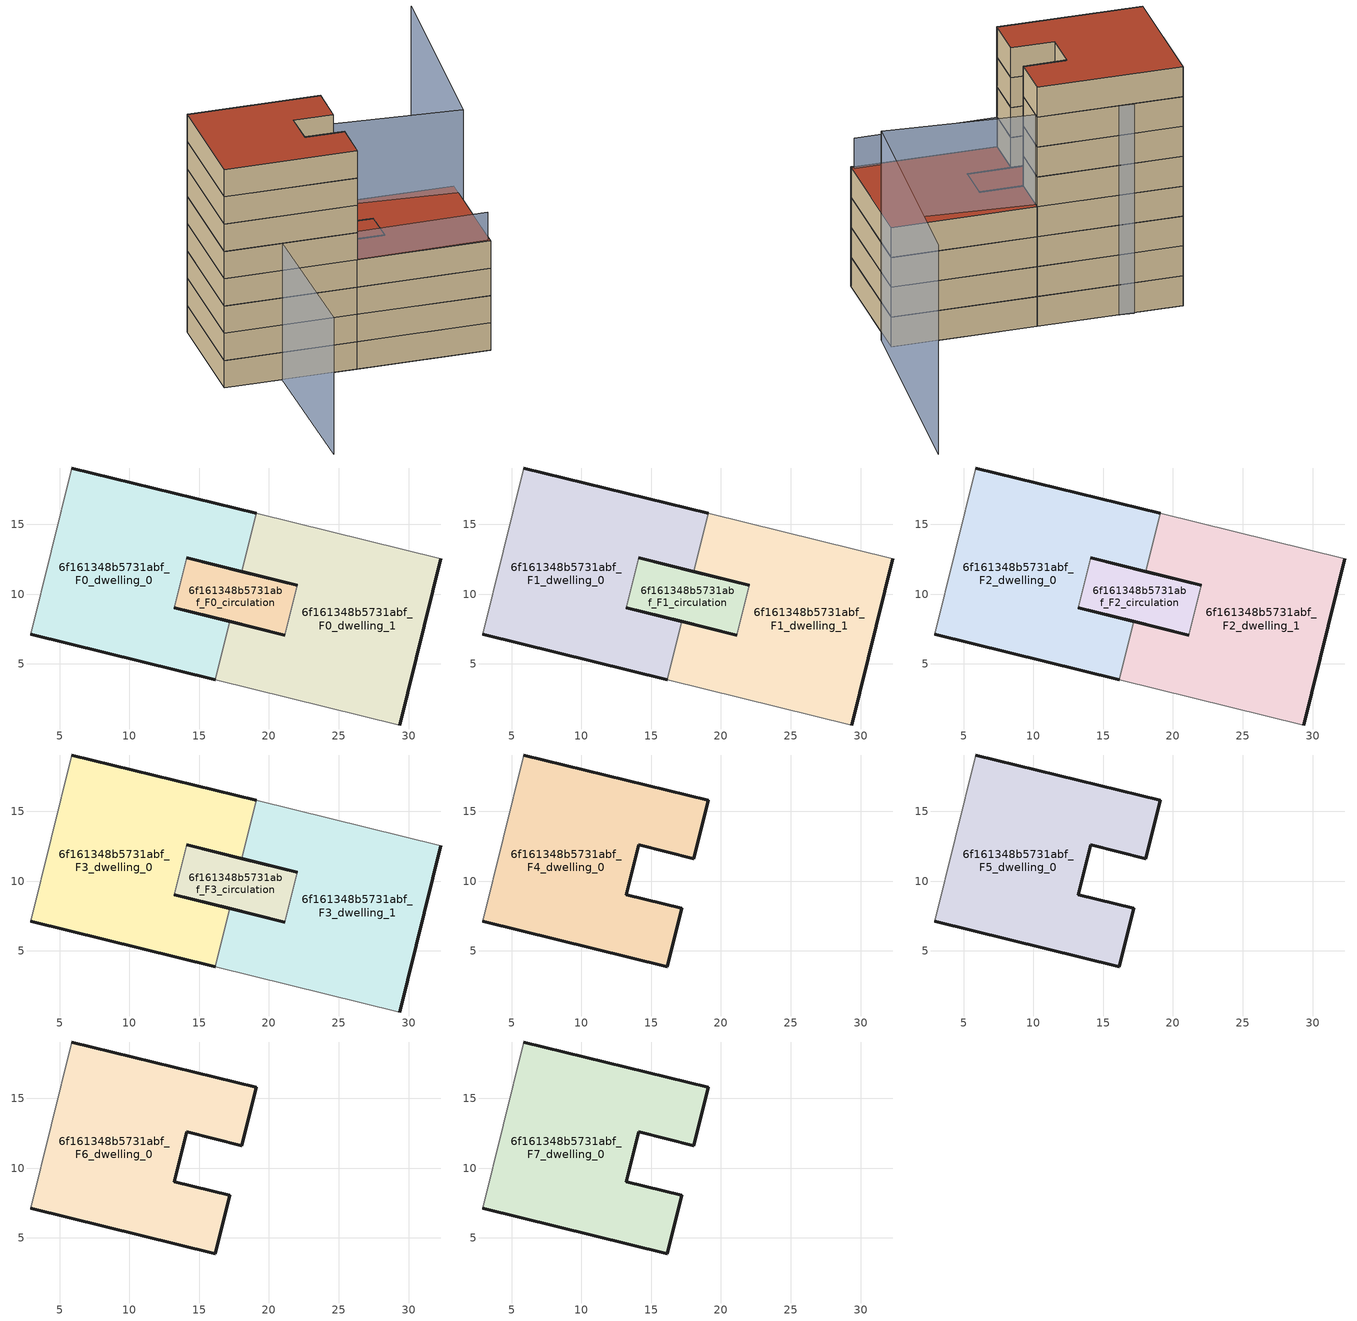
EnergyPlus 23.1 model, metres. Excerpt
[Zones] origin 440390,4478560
6f161348b5731abf_F0_dwelling_0
 floor ground (EU_floor_Construction): 16.15,3.88 17.18,8.05 13.22,9.02 14.1,12.6 18.06,11.62 19.09,15.79 5.87,19.04 2.94,7.13 z0
 wall outside (EU_wall_Construction): 5.87,19.04 19.09,15.79 / 18.06,11.62 14.1,12.6 / 13.22,9.02 17.18,8.05 / 16.15,3.88 2.94,7.13 z0:3
 wall to 6f161348b5731abf_F0_dwelling_1 (EU_wall_Construction): 19.09,15.79 18.06,11.62 / 17.18,8.05 16.15,3.88 z0:3
 wall to 6f161348b5731abf_F0_circulation (EU_wall_Construction): 14.1,12.6 13.22,9.02 z0:3
 wall adiabatic (EU_wall_Construction): 2.94,7.13 5.87,19.04 z0:3
6f161348b5731abf_F0_dwelling_1
 floor ground (EU_floor_Construction): 29.36,0.63 32.29,12.54 19.09,15.79 18.06,11.62 22.02,10.65 21.14,7.07 17.18,8.05 16.15,3.88 z0
 wall outside (EU_wall_Construction): 17.18,8.05 21.14,7.07 / 22.02,10.65 18.06,11.62 / 32.29,12.54 29.36,0.63 z0:3
 wall to 6f161348b5731abf_F0_circulation (EU_wall_Construction): 21.14,7.07 22.02,10.65 z0:3
 wall adiabatic (EU_wall_Construction): 19.09,15.79 32.29,12.54 / 29.36,0.63 16.15,3.88 z0:3
6f161348b5731abf_F0_circulation
 floor ground (EU_floor_Construction): 21.14,7.07 22.02,10.65 14.1,12.6 13.22,9.02 z0
 wall outside (EU_wall_Construction): 14.1,12.6 22.02,10.65 / 21.14,7.07 13.22,9.02 z0:3
6f161348b5731abf_F1_dwelling_0
 floor to 6f161348b5731abf_F0_dwelling_0 (EU_floor_Construction): 16.15,3.88 17.18,8.05 13.22,9.02 14.1,12.6 18.06,11.62 19.09,15.79 5.87,19.04 2.94,7.13 z3
 wall outside (EU_wall_Construction): 5.87,19.04 19.09,15.79 / 18.06,11.62 14.1,12.6 / 13.22,9.02 17.18,8.05 / 16.15,3.88 2.94,7.13 z3:6
 wall to 6f161348b5731abf_F1_dwelling_1 (EU_wall_Construction): 19.09,15.79 18.06,11.62 / 17.18,8.05 16.15,3.88 z3:6
 wall to 6f161348b5731abf_F1_circulation (EU_wall_Construction): 14.1,12.6 13.22,9.02 z3:6
 wall adiabatic (EU_wall_Construction): 2.94,7.13 5.87,19.04 z3:6
6f161348b5731abf_F1_dwelling_1
 floor to 6f161348b5731abf_F0_dwelling_1 (EU_floor_Construction): 29.36,0.63 32.29,12.54 19.09,15.79 18.06,11.62 22.02,10.65 21.14,7.07 17.18,8.05 16.15,3.88 z3
 wall outside (EU_wall_Construction): 17.18,8.05 21.14,7.07 / 22.02,10.65 18.06,11.62 / 32.29,12.54 29.36,0.63 z3:6
 wall to 6f161348b5731abf_F1_circulation (EU_wall_Construction): 21.14,7.07 22.02,10.65 z3:6
 wall adiabatic (EU_wall_Construction): 19.09,15.79 32.29,12.54 / 29.36,0.63 16.15,3.88 z3:6
6f161348b5731abf_F1_circulation
 floor to 6f161348b5731abf_F0_circulation (EU_floor_Construction): 21.14,7.07 22.02,10.65 14.1,12.6 13.22,9.02 z3
 wall outside (EU_wall_Construction): 14.1,12.6 22.02,10.65 / 21.14,7.07 13.22,9.02 z3:6
6f161348b5731abf_F2_dwelling_0
 floor to 6f161348b5731abf_F1_dwelling_0 (EU_floor_Construction): 16.15,3.88 17.18,8.05 13.22,9.02 14.1,12.6 18.06,11.62 19.09,15.79 5.87,19.04 2.94,7.13 z6
 wall outside (EU_wall_Construction): 5.87,19.04 19.09,15.79 / 18.06,11.62 14.1,12.6 / 13.22,9.02 17.18,8.05 / 16.15,3.88 2.94,7.13 z6:9
 wall to 6f161348b5731abf_F2_dwelling_1 (EU_wall_Construction): 19.09,15.79 18.06,11.62 / 17.18,8.05 16.15,3.88 z6:9
 wall to 6f161348b5731abf_F2_circulation (EU_wall_Construction): 14.1,12.6 13.22,9.02 z6:9
 wall adiabatic (EU_wall_Construction): 2.94,7.13 5.87,19.04 z6:9
6f161348b5731abf_F2_dwelling_1
 floor to 6f161348b5731abf_F1_dwelling_1 (EU_floor_Construction): 29.36,0.63 32.29,12.54 19.09,15.79 18.06,11.62 22.02,10.65 21.14,7.07 17.18,8.05 16.15,3.88 z6
 wall outside (EU_wall_Construction): 17.18,8.05 21.14,7.07 / 22.02,10.65 18.06,11.62 / 32.29,12.54 29.36,0.63 z6:9
 wall to 6f161348b5731abf_F2_circulation (EU_wall_Construction): 21.14,7.07 22.02,10.65 z6:9
 wall adiabatic (EU_wall_Construction): 19.09,15.79 32.29,12.54 / 29.36,0.63 16.15,3.88 z6:9
6f161348b5731abf_F2_circulation
 floor to 6f161348b5731abf_F1_circulation (EU_floor_Construction): 21.14,7.07 22.02,10.65 14.1,12.6 13.22,9.02 z6
 wall outside (EU_wall_Construction): 14.1,12.6 22.02,10.65 / 21.14,7.07 13.22,9.02 z6:9
6f161348b5731abf_F3_dwelling_0
 floor to 6f161348b5731abf_F2_dwelling_0 (EU_floor_Construction): 16.15,3.88 17.18,8.05 13.22,9.02 14.1,12.6 18.06,11.62 19.09,15.79 5.87,19.04 2.94,7.13 z9
 wall outside (EU_wall_Construction): 5.87,19.04 19.09,15.79 / 18.06,11.62 14.1,12.6 / 13.22,9.02 17.18,8.05 / 16.15,3.88 2.94,7.13 z9:12
 wall to 6f161348b5731abf_F3_dwelling_1 (EU_wall_Construction): 19.09,15.79 18.06,11.62 / 17.18,8.05 16.15,3.88 z9:12
 wall to 6f161348b5731abf_F3_circulation (EU_wall_Construction): 14.1,12.6 13.22,9.02 z9:12
 wall adiabatic (EU_wall_Construction): 2.94,7.13 5.87,19.04 z9:12
6f161348b5731abf_F3_dwelling_1
 floor to 6f161348b5731abf_F2_dwelling_1 (EU_floor_Construction): 29.36,0.63 32.29,12.54 19.09,15.79 18.06,11.62 22.02,10.65 21.14,7.07 17.18,8.05 16.15,3.88 z9
 wall outside (EU_wall_Construction): 17.18,8.05 21.14,7.07 / 22.02,10.65 18.06,11.62 / 32.29,12.54 29.36,0.63 z9:12
 wall to 6f161348b5731abf_F3_circulation (EU_wall_Construction): 21.14,7.07 22.02,10.65 z9:12
 wall adiabatic (EU_wall_Construction): 19.09,15.79 32.29,12.54 / 29.36,0.63 16.15,3.88 z9:12
 roof outside (EU_roof_Construction): 32.29,12.54 29.36,0.63 16.15,3.88 17.18,8.05 21.14,7.07 22.02,10.65 18.06,11.62 19.09,15.79 z12
6f161348b5731abf_F3_circulation
 floor to 6f161348b5731abf_F2_circulation (EU_floor_Construction): 21.14,7.07 22.02,10.65 14.1,12.6 13.22,9.02 z9
 wall outside (EU_wall_Construction): 14.1,12.6 22.02,10.65 / 21.14,7.07 13.22,9.02 z9:12
 roof outside (EU_roof_Construction): 22.02,10.65 21.14,7.07 13.22,9.02 14.1,12.6 z12
6f161348b5731abf_F4_dwelling_0
 floor to 6f161348b5731abf_F3_dwelling_0 (EU_floor_Construction): 16.15,3.88 17.18,8.05 13.22,9.02 14.1,12.6 18.06,11.62 19.09,15.79 5.87,19.04 2.94,7.13 z12
 wall outside (EU_wall_Construction): 5.87,19.04 19.09,15.79 18.06,11.62 14.1,12.6 13.22,9.02 17.18,8.05 16.15,3.88 2.94,7.13 z12:15
 wall adiabatic (EU_wall_Construction): 2.94,7.13 5.87,19.04 z12:15
6f161348b5731abf_F5_dwelling_0
 floor to 6f161348b5731abf_F4_dwelling_0 (EU_floor_Construction): 16.15,3.88 17.18,8.05 13.22,9.02 14.1,12.6 18.06,11.62 19.09,15.79 5.87,19.04 2.94,7.13 z15
 wall outside (EU_wall_Construction): 5.87,19.04 19.09,15.79 18.06,11.62 14.1,12.6 13.22,9.02 17.18,8.05 16.15,3.88 2.94,7.13 z15:18
 wall adiabatic (EU_wall_Construction): 2.94,7.13 5.87,19.04 z15:18
6f161348b5731abf_F6_dwelling_0
 floor to 6f161348b5731abf_F5_dwelling_0 (EU_floor_Construction): 16.15,3.88 17.18,8.05 13.22,9.02 14.1,12.6 18.06,11.62 19.09,15.79 5.87,19.04 2.94,7.13 z18
 wall outside (EU_wall_Construction): 5.87,19.04 19.09,15.79 18.06,11.62 14.1,12.6 13.22,9.02 17.18,8.05 16.15,3.88 2.94,7.13 z18:21
 wall adiabatic (EU_wall_Construction): 2.94,7.13 5.87,19.04 z18:21
6f161348b5731abf_F7_dwelling_0
 floor to 6f161348b5731abf_F6_dwelling_0 (EU_floor_Construction): 16.15,3.88 17.18,8.05 13.22,9.02 14.1,12.6 18.06,11.62 19.09,15.79 5.87,19.04 2.94,7.13 z21
 wall outside (EU_wall_Construction): 5.87,19.04 19.09,15.79 18.06,11.62 14.1,12.6 13.22,9.02 17.18,8.05 16.15,3.88 2.94,7.13 z21:24
 wall adiabatic (EU_wall_Construction): 2.94,7.13 5.87,19.04 z21:24
 roof outside (EU_roof_Construction): 19.09,15.79 18.06,11.62 14.1,12.6 13.22,9.02 17.18,8.05 16.15,3.88 2.94,7.13 5.87,19.04 z24
shading: 4.95,-10.34 8.72,5.79 / 8.72,5.79 29.24,1.01 z0:15; 39.32,32.39 32.39,10.93 / 32.39,10.93 10.35,18.04 z0:21
[Building]
EU S2 Campaign: North Axis=0; Terrain=City; Solar Distribution=FullExterior
[Site:Location]
Madrid: Latitude=40.5; Longitude=-3.5; Time Zone=1; Elevation=609
[SizingPeriod:WeatherFileDays]
AnnualSizingPeriod: Begin Month=1; Begin Day of Month=1; End Month=12; End Day of Month=31; Day of Week for Start Day=Monday; Use Weather File Daylight Saving Period=No; Use Weather File Rain and Snow Indicators=No
[MATERIAL]
EU_InternalMass_Material: Roughness=MediumRough; Thickness=0.1; Conductivity=1; Density=1800; Specific Heat=900; Thermal Absorptance=0.9; Solar Absorptance=0.7; Visible Absorptance=0.7
[MATERIAL:NOMASS] Roughness=MediumRough; Thermal Absorptance=0.9; Solar Absorptance=0.7; Visible Absorptance=0.7
Name | Thermal Resistance
EU_wall_NoMass | 0.609216
EU_roof_NoMass | 0.513268
EU_floor_NoMass | 0.568163
[CONSTRUCTION]
EU_wall_Construction: EU_wall_NoMass
EU_roof_Construction: EU_roof_NoMass
EU_floor_Construction: EU_floor_NoMass
EU_InternalMass_Construction: EU_InternalMass_Material
[ZONE] Type=1; Multiplier=1; Ceiling Height=autocalculate; Floor Area=autocalculate; Part of Total Floor Area=Yes
Name | Volume
6f161348b5731abf_F0_dwelling_0; 6f161348b5731abf_F1_dwelling_0; 6f161348b5731abf_F2_dwelling_0; 6f161348b5731abf_F3_dwelling_0; 6f161348b5731abf_F4_dwelling_0; 6f161348b5731abf_F5_dwelling_0; 6f161348b5731abf_F6_dwelling_0; 6f161348b5731abf_F7_dwelling_0 | 455.68
6f161348b5731abf_F0_dwelling_1; 6f161348b5731abf_F1_dwelling_1; 6f161348b5731abf_F2_dwelling_1; 6f161348b5731abf_F3_dwelling_1 | 455.667
6f161348b5731abf_F0_circulation; 6f161348b5731abf_F1_circulation; 6f161348b5731abf_F2_circulation; 6f161348b5731abf_F3_circulation | 90.1351
[INTERNALMASS] Construction=EU_InternalMass_Construction
Name | Zone or ZoneList | Surface Area
6f161348b5731abf_F0_dwelling_0_EU_InternalMass | 6f161348b5731abf_F0_dwelling_0 | 151.891
6f161348b5731abf_F0_dwelling_1_EU_InternalMass | 6f161348b5731abf_F0_dwelling_1 | 151.891
6f161348b5731abf_F1_dwelling_0_EU_InternalMass | 6f161348b5731abf_F1_dwelling_0 | 151.891
6f161348b5731abf_F1_dwelling_1_EU_InternalMass | 6f161348b5731abf_F1_dwelling_1 | 151.891
6f161348b5731abf_F2_dwelling_0_EU_InternalMass | 6f161348b5731abf_F2_dwelling_0 | 151.891
6f161348b5731abf_F2_dwelling_1_EU_InternalMass | 6f161348b5731abf_F2_dwelling_1 | 151.891
6f161348b5731abf_F3_dwelling_0_EU_InternalMass | 6f161348b5731abf_F3_dwelling_0 | 151.891
6f161348b5731abf_F3_dwelling_1_EU_InternalMass | 6f161348b5731abf_F3_dwelling_1 | 151.891
6f161348b5731abf_F4_dwelling_0_EU_InternalMass | 6f161348b5731abf_F4_dwelling_0 | 332.38
6f161348b5731abf_F5_dwelling_0_EU_InternalMass | 6f161348b5731abf_F5_dwelling_0 | 332.38
6f161348b5731abf_F6_dwelling_0_EU_InternalMass | 6f161348b5731abf_F6_dwelling_0 | 332.38
6f161348b5731abf_F7_dwelling_0_EU_InternalMass | 6f161348b5731abf_F7_dwelling_0 | 332.38
[OTHEREQUIPMENT] Fuel Type=Electricity; Design Level Calculation Method=Watts/Area; Power per Zone Floor Area=1; Fraction Latent=0; Fraction Radiant=0; Fraction Lost=0; Carbon Dioxide Generation Rate=0; EndUse Subcategory=EU_Step8_InternalGains
Name | Zone or ZoneList or Space or SpaceList | Schedule
EU_Step8_InternalGain_6f161348b5731abf_F0_dwelling_0_f000 | 6f161348b5731abf_F0_dwelling_0 | EU_Step8_GainSchedule_6f161348b5731abf_F0_dwelling_0_f000
EU_Step8_InternalGain_6f161348b5731abf_F0_dwelling_1_f000 | 6f161348b5731abf_F0_dwelling_1 | EU_Step8_GainSchedule_6f161348b5731abf_F0_dwelling_1_f000
EU_Step8_InternalGain_6f161348b5731abf_F1_dwelling_0_f000 | 6f161348b5731abf_F1_dwelling_0 | EU_Step8_GainSchedule_6f161348b5731abf_F1_dwelling_0_f000
EU_Step8_InternalGain_6f161348b5731abf_F1_dwelling_1_f000 | 6f161348b5731abf_F1_dwelling_1 | EU_Step8_GainSchedule_6f161348b5731abf_F1_dwelling_1_f000
EU_Step8_InternalGain_6f161348b5731abf_F2_dwelling_0_f000 | 6f161348b5731abf_F2_dwelling_0 | EU_Step8_GainSchedule_6f161348b5731abf_F2_dwelling_0_f000
EU_Step8_InternalGain_6f161348b5731abf_F2_dwelling_1_f000 | 6f161348b5731abf_F2_dwelling_1 | EU_Step8_GainSchedule_6f161348b5731abf_F2_dwelling_1_f000
EU_Step8_InternalGain_6f161348b5731abf_F3_dwelling_0_f000 | 6f161348b5731abf_F3_dwelling_0 | EU_Step8_GainSchedule_6f161348b5731abf_F3_dwelling_0_f000
EU_Step8_InternalGain_6f161348b5731abf_F3_dwelling_1_f000 | 6f161348b5731abf_F3_dwelling_1 | EU_Step8_GainSchedule_6f161348b5731abf_F3_dwelling_1_f000
EU_Step8_InternalGain_6f161348b5731abf_F4_dwelling_0_f000 | 6f161348b5731abf_F4_dwelling_0 | EU_Step8_GainSchedule_6f161348b5731abf_F4_dwelling_0_f000
EU_Step8_InternalGain_6f161348b5731abf_F5_dwelling_0_f000 | 6f161348b5731abf_F5_dwelling_0 | EU_Step8_GainSchedule_6f161348b5731abf_F5_dwelling_0_f000
EU_Step8_InternalGain_6f161348b5731abf_F6_dwelling_0_f000 | 6f161348b5731abf_F6_dwelling_0 | EU_Step8_GainSchedule_6f161348b5731abf_F6_dwelling_0_f000
EU_Step8_InternalGain_6f161348b5731abf_F7_dwelling_0_f000 | 6f161348b5731abf_F7_dwelling_0 | EU_Step8_GainSchedule_6f161348b5731abf_F7_dwelling_0_f000
[ZONEINFILTRATION:DESIGNFLOWRATE] Schedule=EU_AlwaysOn; Design Flow Rate Calculation Method=Flow/Area; Flow Rate per Floor Area=0.0005; Constant Term Coefficient=1; Temperature Term Coefficient=0; Velocity Term Coefficient=0; Velocity Squared Term Coefficient=0
Name | Zone or ZoneList or Space or SpaceList
EU_Circulation_Infiltration_6f161348b5731abf_F0_circulation | 6f161348b5731abf_F0_circulation
EU_Circulation_Infiltration_6f161348b5731abf_F1_circulation | 6f161348b5731abf_F1_circulation
EU_Circulation_Infiltration_6f161348b5731abf_F2_circulation | 6f161348b5731abf_F2_circulation
EU_Circulation_Infiltration_6f161348b5731abf_F3_circulation | 6f161348b5731abf_F3_circulation
[ZONEVENTILATION:DESIGNFLOWRATE] Schedule=EU_AlwaysOn; Design Flow Rate Calculation Method=AirChanges/Hour; Air Changes per Hour=0.752966; Ventilation Type=Natural; Fan Pressure Rise=0; Fan Total Efficiency=1; Constant Term Coefficient=1; Temperature Term Coefficient=0; Velocity Term Coefficient=0; Velocity Squared Term Coefficient=0; Minimum Indoor Temperature=-100; Maximum Indoor Temperature=100; Delta Temperature=-100; Minimum Outdoor Temperature=-100; Maximum Outdoor Temperature=100; Maximum Wind Speed=40
Name | Zone or ZoneList or Space or SpaceList
EU_ConstantAir_6f161348b5731abf_F0_dwelling_0 | 6f161348b5731abf_F0_dwelling_0
EU_ConstantAir_6f161348b5731abf_F0_dwelling_1 | 6f161348b5731abf_F0_dwelling_1
EU_ConstantAir_6f161348b5731abf_F1_dwelling_0 | 6f161348b5731abf_F1_dwelling_0
EU_ConstantAir_6f161348b5731abf_F1_dwelling_1 | 6f161348b5731abf_F1_dwelling_1
EU_ConstantAir_6f161348b5731abf_F2_dwelling_0 | 6f161348b5731abf_F2_dwelling_0
EU_ConstantAir_6f161348b5731abf_F2_dwelling_1 | 6f161348b5731abf_F2_dwelling_1
EU_ConstantAir_6f161348b5731abf_F3_dwelling_0 | 6f161348b5731abf_F3_dwelling_0
EU_ConstantAir_6f161348b5731abf_F3_dwelling_1 | 6f161348b5731abf_F3_dwelling_1
EU_ConstantAir_6f161348b5731abf_F4_dwelling_0 | 6f161348b5731abf_F4_dwelling_0
EU_ConstantAir_6f161348b5731abf_F5_dwelling_0 | 6f161348b5731abf_F5_dwelling_0
EU_ConstantAir_6f161348b5731abf_F6_dwelling_0 | 6f161348b5731abf_F6_dwelling_0
EU_ConstantAir_6f161348b5731abf_F7_dwelling_0 | 6f161348b5731abf_F7_dwelling_0
[HVACTEMPLATE:THERMOSTAT] Constant Heating Setpoint=20; Constant Cooling Setpoint=50
EU_HeatOnly_6f161348b5731abf_F0_dwelling_0; EU_HeatOnly_6f161348b5731abf_F0_dwelling_1; EU_HeatOnly_6f161348b5731abf_F1_dwelling_0; EU_HeatOnly_6f161348b5731abf_F1_dwelling_1; EU_HeatOnly_6f161348b5731abf_F2_dwelling_0; EU_HeatOnly_6f161348b5731abf_F2_dwelling_1; EU_HeatOnly_6f161348b5731abf_F3_dwelling_0; EU_HeatOnly_6f161348b5731abf_F3_dwelling_1; EU_HeatOnly_6f161348b5731abf_F4_dwelling_0; EU_HeatOnly_6f161348b5731abf_F5_dwelling_0; EU_HeatOnly_6f161348b5731abf_F6_dwelling_0; EU_HeatOnly_6f161348b5731abf_F7_dwelling_0
[HVACTEMPLATE:ZONE:IDEALLOADSAIRSYSTEM] System Availability Schedule=EU_AlwaysOn; Maximum Heating Supply Air Temperature=50; Minimum Cooling Supply Air Temperature=13; Maximum Heating Supply Air Humidity Ratio=0.0156; Minimum Cooling Supply Air Humidity Ratio=0.0077; Heating Limit=NoLimit; Cooling Limit=NoLimit; Heating Availability Schedule=EU_AlwaysOn; Cooling Availability Schedule=EU_CoolingOff; Dehumidification Control Type=ConstantSensibleHeatRatio; Cooling Sensible Heat Ratio=0.7; Dehumidification Setpoint=60; Humidification Control Type=None; Humidification Setpoint=30; Outdoor Air Method=None; Outdoor Air Flow Rate per Person=0.00944; Outdoor Air Flow Rate per Zone Floor Area=0; Outdoor Air Flow Rate per Zone=0; Demand Controlled Ventilation Type=None; Outdoor Air Economizer Type=NoEconomizer; Heat Recovery Type=None; Sensible Heat Recovery Effectiveness=0.7; Latent Heat Recovery Effectiveness=0.65
Name | Template Thermostat
6f161348b5731abf_F0_dwelling_0 | EU_HeatOnly_6f161348b5731abf_F0_dwelling_0
6f161348b5731abf_F0_dwelling_1 | EU_HeatOnly_6f161348b5731abf_F0_dwelling_1
6f161348b5731abf_F1_dwelling_0 | EU_HeatOnly_6f161348b5731abf_F1_dwelling_0
6f161348b5731abf_F1_dwelling_1 | EU_HeatOnly_6f161348b5731abf_F1_dwelling_1
6f161348b5731abf_F2_dwelling_0 | EU_HeatOnly_6f161348b5731abf_F2_dwelling_0
6f161348b5731abf_F2_dwelling_1 | EU_HeatOnly_6f161348b5731abf_F2_dwelling_1
6f161348b5731abf_F3_dwelling_0 | EU_HeatOnly_6f161348b5731abf_F3_dwelling_0
6f161348b5731abf_F3_dwelling_1 | EU_HeatOnly_6f161348b5731abf_F3_dwelling_1
6f161348b5731abf_F4_dwelling_0 | EU_HeatOnly_6f161348b5731abf_F4_dwelling_0
6f161348b5731abf_F5_dwelling_0 | EU_HeatOnly_6f161348b5731abf_F5_dwelling_0
6f161348b5731abf_F6_dwelling_0 | EU_HeatOnly_6f161348b5731abf_F6_dwelling_0
6f161348b5731abf_F7_dwelling_0 | EU_HeatOnly_6f161348b5731abf_F7_dwelling_0
[SIZING:ZONE] Zone Cooling Design Supply Air Temperature Input Method=SupplyAirTemperature; Zone Cooling Design Supply Air Temperature=13; Zone Heating Design Supply Air Temperature Input Method=SupplyAirTemperature; Zone Heating Design Supply Air Temperature=50; Zone Cooling Design Supply Air Humidity Ratio=0.008; Zone Heating Design Supply Air Humidity Ratio=0.008; Cooling Design Air Flow Method=DesignDay; Cooling Design Air Flow Rate=0; Cooling Minimum Air Flow per Zone Floor Area=0.000762; Cooling Minimum Air Flow=0; Cooling Minimum Air Flow Fraction=0.2; Heating Design Air Flow Method=DesignDay; Heating Design Air Flow Rate=0; Heating Maximum Air Flow per Zone Floor Area=0.002032; Heating Maximum Air Flow=0.141576; Heating Maximum Air Flow Fraction=0.3; Account for Dedicated Outdoor Air System=No; Dedicated Outdoor Air System Control Strategy=NeutralSupplyAir; Dedicated Outdoor Air Low Setpoint Temperature for Design=autosize; Dedicated Outdoor Air High Setpoint Temperature for Design=autosize; Zone Load Sizing Method=Sensible Load Only No Latent Load; Zone Latent Cooling Design Supply Air Humidity Ratio Input Method=HumidityRatioDifference; Zone Cooling Design Supply Air Humidity Ratio Difference=0.005; Zone Latent Heating Design Supply Air Humidity Ratio Input Method=HumidityRatioDifference; Zone Humidification Design Supply Air Humidity Ratio Difference=0.005
6f161348b5731abf_F0_dwelling_0; 6f161348b5731abf_F0_dwelling_1; 6f161348b5731abf_F1_dwelling_0; 6f161348b5731abf_F1_dwelling_1; 6f161348b5731abf_F2_dwelling_0; 6f161348b5731abf_F2_dwelling_1; 6f161348b5731abf_F3_dwelling_0; 6f161348b5731abf_F3_dwelling_1; 6f161348b5731abf_F4_dwelling_0; 6f161348b5731abf_F5_dwelling_0; 6f161348b5731abf_F6_dwelling_0; 6f161348b5731abf_F7_dwelling_0
[SCHEDULE:CONSTANT]
Name | Hourly Value
EU_AlwaysOn | 1
EU_CoolingOff | 0
[SCHEDULE:FILE] Column Number=1; Rows to Skip at Top=0; Number of Hours of Data=8760; Column Separator=Comma; Interpolate to Timestep=No; Minutes per Item=60; Adjust Schedule for Daylight Savings=Yes
Name | File
EU_Step8_GainSchedule_6f161348b5731abf_F0_dwelling_0_f000 | ../../schedules/6f161348b5731abf/6f161348b5731abf_F0_dwelling_0_f000_gain.csv
EU_Step8_GainSchedule_6f161348b5731abf_F0_dwelling_1_f000 | ../../schedules/6f161348b5731abf/6f161348b5731abf_F0_dwelling_1_f000_gain.csv
EU_Step8_GainSchedule_6f161348b5731abf_F1_dwelling_0_f000 | ../../schedules/6f161348b5731abf/6f161348b5731abf_F1_dwelling_0_f000_gain.csv
EU_Step8_GainSchedule_6f161348b5731abf_F1_dwelling_1_f000 | ../../schedules/6f161348b5731abf/6f161348b5731abf_F1_dwelling_1_f000_gain.csv
EU_Step8_GainSchedule_6f161348b5731abf_F2_dwelling_0_f000 | ../../schedules/6f161348b5731abf/6f161348b5731abf_F2_dwelling_0_f000_gain.csv
EU_Step8_GainSchedule_6f161348b5731abf_F2_dwelling_1_f000 | ../../schedules/6f161348b5731abf/6f161348b5731abf_F2_dwelling_1_f000_gain.csv
EU_Step8_GainSchedule_6f161348b5731abf_F3_dwelling_0_f000 | ../../schedules/6f161348b5731abf/6f161348b5731abf_F3_dwelling_0_f000_gain.csv
EU_Step8_GainSchedule_6f161348b5731abf_F3_dwelling_1_f000 | ../../schedules/6f161348b5731abf/6f161348b5731abf_F3_dwelling_1_f000_gain.csv
EU_Step8_GainSchedule_6f161348b5731abf_F4_dwelling_0_f000 | ../../schedules/6f161348b5731abf/6f161348b5731abf_F4_dwelling_0_f000_gain.csv
EU_Step8_GainSchedule_6f161348b5731abf_F5_dwelling_0_f000 | ../../schedules/6f161348b5731abf/6f161348b5731abf_F5_dwelling_0_f000_gain.csv
EU_Step8_GainSchedule_6f161348b5731abf_F6_dwelling_0_f000 | ../../schedules/6f161348b5731abf/6f161348b5731abf_F6_dwelling_0_f000_gain.csv
EU_Step8_GainSchedule_6f161348b5731abf_F7_dwelling_0_f000 | ../../schedules/6f161348b5731abf/6f161348b5731abf_F7_dwelling_0_f000_gain.csv
